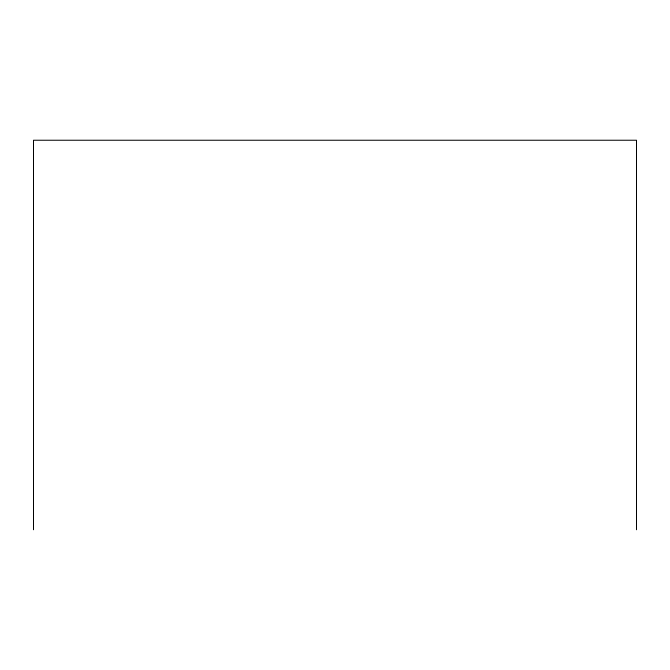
<?xml version="1.0" encoding="UTF-8"?>
<svg xmlns="http://www.w3.org/2000/svg" width="670" height="670" viewBox="0 0 670 670"><rect width="100%" height="100%" fill="white"/><g stroke="black" fill="none" stroke-linecap="round" stroke-linejoin="round"><path stroke-width="1" d="M636.5 529.761L636.5 140.239L33.5 140.239L33.5 529.761"/></g></svg>
